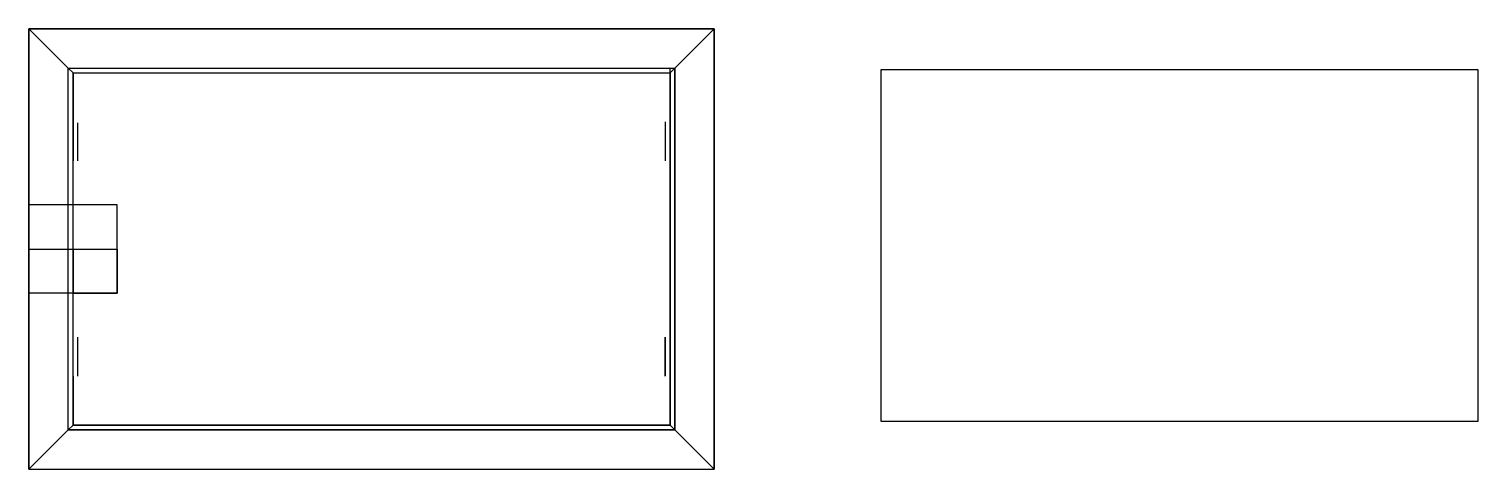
# Model space of a CAD drawing. Header units: inches. Extents: x 0 to 148, y 0 to 45.
import ezdxf

# ---------------------------------------------------------------- set-up
doc = ezdxf.new("R2010")
doc.units = ezdxf.units.IN
doc.header["$MEASUREMENT"] = 0

msp = doc.modelspace()

# ---------------------------------------------------------------- linework, layer by layer
for p, q in [((0, 0), (0, 45)), ((0, 45), (70, 45)), ((4, 41), (0, 45)), ((70, 45, 26), (0, 45, 26)), ((0, 45, 26), (0, 0, 26)), ((0, 45, 26), (4, 41, 26)), ((0, 45, 30), (4, 41, 30)), ((66, 41), (70, 45)), ((66, 41, 26), (70, 45, 26)), ((70, 45), (70, 0)), ((70, 0, 26), (70, 45, 26)), ((4, 4), (4, 41)), ((4, 41), (66, 41)), ((4, 41, 26), (66, 41, 26)), ((4, 4, 26), (4, 41, 26)), ((4.5, 40.5), (4, 41)), ((4.5, 40.5), (65.5, 40.5)), ((4.5, 4.5), (4.5, 40.5)), ((4.5, 40.5), (4.5, 35.5)), ((66, 41), (65.5, 40.5)), ((65.5, 40.5), (65.5, 4.5)), ((65.5, 40.5), (65.5, 35.5)), ((66, 41), (66, 4)), ((66, 4, 26), (66, 41, 26)), ((87.06, 40.87), (148.06, 40.87)), ((87.06, 4.87), (87.06, 40.87)), ((148.06, 40.87), (148.06, 4.87)), ((4.5, 35.5), (4.5, 35.5, 15)), ((65.5, 35.5), (65.5, 35.5, 15)), ((0, 18, 30.5), (0, 27, 30.5)), ((9, 27, 56), (0, 27, 56)), ((9, 18, 56), (9, 27, 56)), ((0, 22.5, 30.5), (9, 22.5, 30.5)), ((4.5, 18, 31), (4.5, 22.5, 31)), ((4.5, 22.5, 56), (4.5, 18, 56)), ((9, 22.5, 30.5), (9, 18, 30.5)), ((9, 18, 30.5), (0, 18, 30.5)), ((4.5, 18, 56), (9, 18, 56)), ((4.5, 4.5), (4.5, 9.5)), ((65.5, 4.5), (65.5, 9.5)), ((65.5, 9.5), (65.5, 9.5, 15)), ((4.5, 4.5), (4, 4)), ((65.5, 4.5), (4.5, 4.5)), ((66, 4), (65.5, 4.5)), ((65.5, 4.5), (65.5, 4.5, 15)), ((148.06, 4.87), (87.06, 4.87)), ((4, 4), (0, 0)), ((0, 0, 26), (4, 4, 26)), ((66, 4), (4, 4)), ((4, 4, 26), (66, 4, 26)), ((66, 4), (70, 0)), ((70, 0, 26), (66, 4, 26)), ((0, 0, 26), (70, 0, 26))]:
    msp.add_line(p, q)
at = {"extrusion": (1, 0, 0)}
for p, q in [((4.5, 35.5, 15), (4.5, 40.5, 15)), ((4.5, 35.5, 15), (4.5, 31.5, 15)), ((5, 31.5, 15), (5, 35.4, 15)), ((5, 35.4, 15), (5, 35.4, 14.5)), ((4.5, 13.5, 15), (4.5, 31.5, 15)), ((4.5, 9.5, 15), (4.5, 4.5, 15)), ((4.5, 4.5, 15), (65.5, 4.5, 15))]:
    msp.add_line(p, q, dxfattribs=at)
at = {"extrusion": (-1, 0, 0)}
for p, q in [((65.5, 38.5, 15), (65.5, 41, 15)), ((65.5, 38.5, 15.5), (65.5, 41, 15.5)), ((65.5, 41, 15.5), (65.5, 41, 15)), ((65.5, 38.5, 15), (65.5, 4.5, 15)), ((65.5, 4.5, 15.5), (65.5, 38.5, 15.5)), ((65, 35.5, 15), (65, 31.5, 15)), ((65, 35.5, 15), (65, 35.5, 14.5)), ((65, 35.5, 14.5), (65, 31.5, 14.5)), ((65, 31.5, 15), (65, 31.5, 14.5)), ((65, 13.5, 15), (65, 13.5, 14.5)), ((65, 13.5, 14.5), (65, 9.5, 14.5)), ((65, 9.5, 15), (65, 13.5, 15)), ((65.5, 9.5, 15), (65.5, 13.5, 15)), ((65, 9.5, 14.5), (65, 9.5, 15)), ((65.5, 4.5, 15), (65.5, 4.5, 15.5))]:
    msp.add_line(p, q, dxfattribs=at)
at = {"extrusion": (1, -1.20024e-17, 0)}
for p, q in [((5, 9.5, 15), (5, 13.5, 15)), ((5, 9.5, 15), (5, 9.5, 14.5)), ((4.5, 4.5), (4.5, 4.5, 15))]:
    msp.add_line(p, q, dxfattribs=at)
at = {"extrusion": (0, 1, 0)}
msp.add_line((4.5, 9.5), (4.5, 9.5, 15), dxfattribs=at)

doc.saveas('drawing.dxf')
